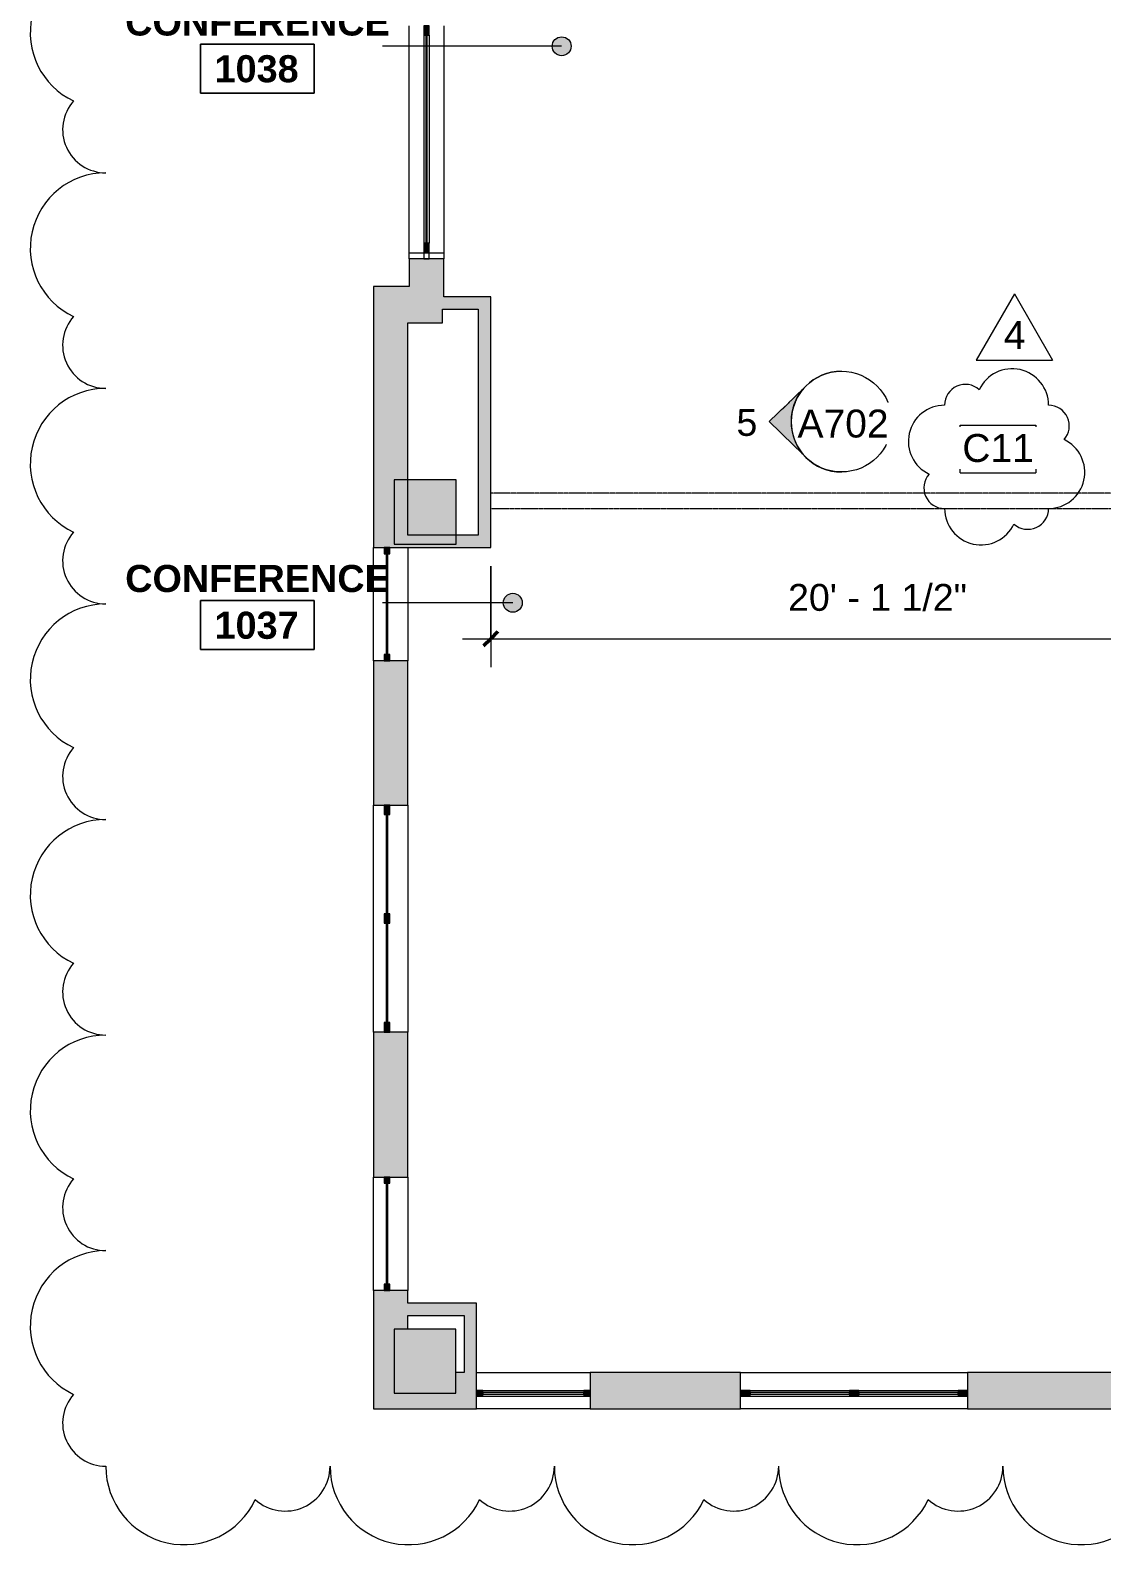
# Model space of a CAD drawing. Header units: inches. Extents: x 920 to 3811, y -644 to 2589.
# Drawn here: x 1860.7 to 2200.5, y 1250.6 to 1731.1 of the extents above; entities that cross this region are included whole.
import ezdxf

# ---------------------------------------------------------------- set-up
doc = ezdxf.new("R2010")
doc.units = ezdxf.units.IN
doc.header["$MEASUREMENT"] = 0
doc.linetypes.add('Overhead 1_16_', pattern=[0.101562, 0.0625, -0.039062])
for name, color, linetype, lineweight in [('A-ANNO-DIMS', 211, 'Continuous', 9), ('A-ANNO-DIMS-96', 211, 'Continuous', 9), ('A-ANNO-KEYN', 231, 'Continuous', 9), ('A-AREA-IDEN', 2, 'Continuous', 9), ('A-FLOR-OVHD', 1, 'Overhead 1_16_', 9), ('A-GLAZ-CURT', 52, 'Continuous', 13), ('A-GLAZ-CWMG', 51, 'Continuous', 13), ('A-WALL', 113, 'Continuous', 13), ('A-WALL-PATT', 111, 'Continuous', 13), ('G-ANNO-REVC', 71, 'Continuous', 9), ('G-ANNO-REVC-IDEN', 71, 'Continuous', 9), ('G-ANNO-SYMB', 111, 'Continuous', 9), ('S-COLS', 52, 'Continuous', 13)]:
    doc.layers.add(name, color=color, linetype=linetype, lineweight=lineweight)
doc.styles.add('Arial', font='arial.ttf', dxfattribs={"height": 8.851796})
doc.styles.add('Swis721 Lt BT', font='swissl.ttf', dxfattribs={"height": 8.514638})
doc.styles.add('Swis721 Lt BT_B', font='', dxfattribs={"height": 8.583975})
doc.styles.get('Swis721 Lt BT_B').set_extended_font_data('Swis721 Lt BT', bold=True)
doc.dimstyles.new('OTJ_-_3_32__Linear__1_2__Tolerance', dxfattribs={"dimscale": 12, "dimtxt": 9, "dimasz": 0.375, "dimexe": 0.75, "dimexo": 0.5, "dimgap": 0.5, "dimtad": 1, "dimdec": 1, "dimrnd": 0.5, "dimzin": 3, "dimdsep": 46, "dimlunit": 4, "dimtxsty": 'Swis721 Lt BT', "dimblk1": 'OBLIQUE', "dimblk2": 'OBLIQUE', "dimsah": 1, "dimcen": 0.09, "dimdle": 0.75, "dimazin": 0, "dimtfac": 1, "dimtdec": 4, "dimtix": 1, "dimtmove": 0, "dimatfit": 3, "dimfxl": 1, "dimtvp": 1, "dimfrac": 2, "dimtolj": 1, "dimtzin": 0, "dimarcsym": 2})

# ---------------------------------------------------------------- blocks, each defined once
blk = doc.blocks.new('Concrete-Rectangular-Column - 10 85_256 X 19 75_128-4406405-ELEVATION 10 -')
at = {"layer": 'S-COLS'}
blk.add_hatch(color=10, dxfattribs=at).paths.add_polyline_path([(10.17, -5.44), (10.17, 9.79), (-10.17, 9.79), (-10.17, -9.79), (10.17, -9.79)], flags=0)
at = {"layer": 'S-COLS', "color": 8, "lineweight": 20}
for p, q in [((10.17, 9.79), (-10.17, 9.79)), ((-10.17, 9.79), (-10.17, -9.79)), ((10.17, -9.79), (10.17, 9.79)), ((-10.17, -9.79), (10.17, -9.79))]:
    blk.add_line(p, q, dxfattribs=at)
blk = doc.blocks.new('System Panel - Glazed-V2-ELEVATION 10 -')
at = {"layer": 'A-GLAZ-CURT', "color": 8, "lineweight": 20}
for p, q in [((33, 0.25), (-33, 0.25)), ((-33, 0.25), (-33, -0.25)), ((33, -0.25), (33, 0.25)), ((-33, -0.25), (33, -0.25))]:
    blk.add_line(p, q, dxfattribs=at)
blk = doc.blocks.new('Rectangular Mullion - 3_ x 1 3_4_-4401018-ELEVATION 10 -')
at = {"layer": 'A-GLAZ-CWMG'}
blk.add_hatch(color=10, dxfattribs=at).paths.add_polyline_path([(0, 0.25), (0, 0.88), (-3, 0.88), (-3, -0.88), (0, -0.88), (0, -0.25)], flags=0)
at = {"layer": 'A-GLAZ-CWMG', "color": 8, "lineweight": 20}
for p, q in [((0, 0.88), (-3, 0.88)), ((-3, 0.88), (-3, -0.88)), ((0, -0.88), (0, 0.88)), ((-3, -0.88), (0, -0.88))]:
    blk.add_line(p, q, dxfattribs=at)
blk = doc.blocks.new('Rectangular Mullion - 3_ x 1 3_4_-4401019-ELEVATION 10 -')
at = {"layer": 'A-GLAZ-CWMG'}
blk.add_hatch(color=10, dxfattribs=at).paths.add_polyline_path([(-3, -0.25), (-3, 0.88), (0, 0.88), (0, -0.88), (-3, -0.88)], flags=0)
at = {"layer": 'A-GLAZ-CWMG', "color": 8, "lineweight": 20}
for p, q in [((-3, 0.88), (0, 0.88)), ((-3, -0.88), (-3, 0.88)), ((0, 0.88), (0, -0.88)), ((0, -0.88), (-3, -0.88))]:
    blk.add_line(p, q, dxfattribs=at)
blk = doc.blocks.new('Rectangular Mullion - 3_ x 1 3_4_-4400916-ELEVATION 10 -')
at = {"layer": 'A-GLAZ-CWMG', "color": 55}
for p, q in [((4529.45, 2133.78), (4529.45, 2067.78)), ((4531.2, 2133.78), (4531.2, 2067.78))]:
    blk.add_line(p, q, dxfattribs=at)
blk = doc.blocks.new('System Panel - Glazed-4405069-ELEVATION 10 -')
at = {"layer": 'A-GLAZ-CURT'}
blk.add_hatch(color=10, dxfattribs=at).paths.add_polyline_path([(-16, -0.25), (16, -0.25), (16, 0.25), (-16, 0.25)], flags=0)
at = {"layer": 'A-GLAZ-CURT', "color": 8, "lineweight": 20}
for p, q in [((16, 0.25), (-16, 0.25)), ((-16, 0.25), (-16, -0.25)), ((16, -0.25), (16, 0.25)), ((-16, -0.25), (16, -0.25))]:
    blk.add_line(p, q, dxfattribs=at)
blk = doc.blocks.new('Rectangular Mullion - 2_ x 1 3_4_-4405071-ELEVATION 10 -')
at = {"layer": 'A-GLAZ-CWMG'}
blk.add_hatch(color=10, dxfattribs=at).paths.add_polyline_path([(-2, 0.88), (0, 0.88), (0, -0.88), (-2, -0.88), (-2, 0.25)], flags=0)
at = {"layer": 'A-GLAZ-CWMG', "color": 8, "lineweight": 20}
for p, q in [((-2, 0.88), (0, 0.88)), ((-2, -0.88), (-2, 0.88)), ((0, 0.88), (0, -0.88)), ((0, -0.88), (-2, -0.88))]:
    blk.add_line(p, q, dxfattribs=at)
blk = doc.blocks.new('System Panel - Glazed-4405091-ELEVATION 10 -')
at = {"layer": 'A-GLAZ-CURT'}
blk.add_hatch(color=10, dxfattribs=at).paths.add_polyline_path([(-15.75, -0.25), (15.75, -0.25), (15.75, 0.25), (-15.75, 0.25)], flags=0)
at = {"layer": 'A-GLAZ-CURT', "color": 8, "lineweight": 20}
for p, q in [((15.75, 0.25), (-15.75, 0.25)), ((-15.75, 0.25), (-15.75, -0.25)), ((15.75, -0.25), (15.75, 0.25)), ((-15.75, -0.25), (15.75, -0.25))]:
    blk.add_line(p, q, dxfattribs=at)
blk = doc.blocks.new('Rectangular Mullion - 3_ x 1 3_4_-4405081-ELEVATION 10 -')
at = {"layer": 'A-GLAZ-CWMG'}
blk.add_hatch(color=10, dxfattribs=at).paths.add_polyline_path([(-3, -0.88), (-3, 0.88), (0, 0.88), (0, -0.88)], flags=0)
at = {"layer": 'A-GLAZ-CWMG', "color": 8, "lineweight": 20}
for p, q in [((-3, 0.88), (0, 0.88)), ((-3, -0.88), (-3, 0.88)), ((0, 0.88), (0, -0.88)), ((0, -0.88), (-3, -0.88))]:
    blk.add_line(p, q, dxfattribs=at)
blk = doc.blocks.new('Rectangular Mullion - 2_ x 1 3_4_-4402382-ELEVATION 10 -')
at = {"layer": 'A-GLAZ-CWMG', "color": 55}
for p, q in [((4548.21, 1299.53), (4580.21, 1299.53)), ((4548.21, 1297.78), (4580.21, 1297.78))]:
    blk.add_line(p, q, dxfattribs=at)
blk = doc.blocks.new('Rectangular Mullion - 3_ x 1 3_4_-4405087-ELEVATION 10 -')
at = {"layer": 'A-GLAZ-CWMG', "color": 55}
for p, q in [((4667.46, 1299.53), (4698.96, 1299.53)), ((4667.46, 1297.78), (4698.96, 1297.78))]:
    blk.add_line(p, q, dxfattribs=at)
blk = doc.blocks.new('Rectangular Mullion - 2_ x 1 3_4_-4405073-ELEVATION 10 -')
at = {"layer": 'A-GLAZ-CWMG'}
blk.add_hatch(color=10, dxfattribs=at).paths.add_polyline_path([(-2, -0.88), (0, -0.88), (0, 0.88), (-2, 0.88), (-2, -0.25)], flags=0)
at = {"layer": 'A-GLAZ-CWMG', "color": 8, "lineweight": 20}
for p, q in [((0, 0.88), (-2, 0.88)), ((-2, 0.88), (-2, -0.88)), ((0, -0.88), (0, 0.88)), ((-2, -0.88), (0, -0.88))]:
    blk.add_line(p, q, dxfattribs=at)
blk = doc.blocks.new('Rectangular Mullion - 3_ x 1 3_4_-4405082-ELEVATION 10 -')
at = {"layer": 'A-GLAZ-CWMG'}
blk.add_hatch(color=10, dxfattribs=at).paths.add_polyline_path([(-3, -0.88), (0, -0.88), (0, 0.88), (-3, 0.88), (-3, -0.25)], flags=0)
at = {"layer": 'A-GLAZ-CWMG', "color": 8, "lineweight": 20}
for p, q in [((0, 0.88), (-3, 0.88)), ((-3, 0.88), (-3, -0.88)), ((0, -0.88), (0, 0.88)), ((-3, -0.88), (0, -0.88))]:
    blk.add_line(p, q, dxfattribs=at)
blk = doc.blocks.new('Rectangular Mullion - 3_ x 1 3_4_-4405090-ELEVATION 10 -')
at = {"layer": 'A-GLAZ-CWMG'}
blk.add_hatch(color=10, dxfattribs=at).paths.add_polyline_path([(1.5, -0.88), (-1.5, -0.88), (-1.5, 0.88), (1.5, 0.88), (1.5, -0.25)], flags=0)
at = {"layer": 'A-GLAZ-CWMG', "color": 8, "lineweight": 20}
for p, q in [((-1.5, 0.88), (1.5, 0.88)), ((-1.5, -0.88), (-1.5, 0.88)), ((1.5, 0.88), (1.5, -0.88)), ((1.5, -0.88), (-1.5, -0.88))]:
    blk.add_line(p, q, dxfattribs=at)
blk = doc.blocks.new('System Panel - Glazed-6265236-ELEVATION 10 -')
at = {"layer": 'A-GLAZ-CURT'}
for p, q in [((34.76, 0.25), (-34.76, 0.25)), ((-34.76, 0.25), (-34.76, -0.25)), ((34.76, -0.25), (34.76, 0.25)), ((-34.76, -0.25), (34.76, -0.25))]:
    blk.add_line(p, q, dxfattribs=at)
blk = doc.blocks.new('Rectangular Mullion - 3_ x 1 3_4_-V18-ELEVATION 10 -')
at = {"layer": 'A-GLAZ-CWMG', "lineweight": 20}
for p, q in [((0, 0.875), (-3, 0.875)), ((-3, 0.875), (-3, -0.875)), ((0, -0.875), (0, 0.875)), ((-3, -0.875), (0, -0.875))]:
    blk.add_line(p, q, dxfattribs=at)
blk = doc.blocks.new('Elevation - Filled Arrow 2-347888-ELEVATION 10 -')
at = {"layer": 'G-ANNO-SYMB'}
blk.add_circle((0, 0), 0.1664, dxfattribs=at)
blk = doc.blocks.new('Elevation - Filled Arrow-151867-ELEVATION 10 -')
at = {"layer": 'G-ANNO-SYMB'}
h = blk.add_hatch(color=256, dxfattribs=at)
edge = h.paths.add_edge_path(flags=0)
edge.add_line((0, 0.2393), (0.1103, 0.1247))
edge.add_arc((-0.0002, -0.0002), 0.1667, 48.498, 130.5571)
edge.add_line((-0.1085, 0.1265), (0, 0.2393))
for p, q in [((0, 0.2393), (-0.1085, 0.1265)), ((-0.1084, 0.1266), (0, 0.2393)), ((0, 0.2393), (-0.1084, 0.1266)), ((0, 0.2393), (0.11, 0.1249)), ((0.1103, 0.1247), (0, 0.2393))]:
    blk.add_line(p, q, dxfattribs=at)
blk.add_arc((-0.0002, -0.0002), 0.1667, 48.498, 130.5571, dxfattribs=at)
blk.add_ellipse((-0.0002, -0.0001), major_axis=(-0.1667, 0), ratio=0.999376, start_param=3.141593, end_param=6.283185, dxfattribs=at)
blk = doc.blocks.new('OTJ_ Room Tag - Room Name _ Number-360227-ELEVATION 10 -')
at = {"layer": 'A-AREA-IDEN'}
for p, q in [((-0.1881, -0.1636), (-0.1881, -0.0018)), ((-0.1881, -0.0018), (0.1869, -0.0018)), ((0.1869, -0.0018), (-0.1881, -0.0018)), ((-0.1881, -0.0018), (-0.1881, -0.1636)), ((0.1869, -0.0018), (0.1869, -0.1636)), ((0.1869, -0.1636), (0.1869, -0.0018)), ((0.1869, -0.1636), (-0.1881, -0.1636)), ((-0.1881, -0.1636), (0.1869, -0.1636))]:
    blk.add_line(p, q, dxfattribs=at)
blk = doc.blocks.new('Family - ___-6289747-ELEVATION 10 -')
at = {"layer": 'G-ANNO-REVC'}
for centre, radius, start, end in [((4428.61, 1730.34), 23.94, 90, 244.7912), ((4428.61, 1699.56), 13.68, 138.1897, 270), ((4428.61, 1661.94), 23.94, 90, 244.7912), ((4428.61, 1631.17), 13.68, 138.1897, 270), ((4428.61, 1593.55), 23.94, 90, 244.7912), ((4428.61, 1562.78), 13.68, 138.1897, 270), ((4428.61, 1525.16), 23.94, 90, 244.7912), ((4428.61, 1494.38), 13.68, 138.1897, 270), ((4428.61, 1456.77), 23.94, 90, 244.7912), ((4428.61, 1425.99), 13.68, 138.1897, 270), ((4428.61, 1388.37), 23.94, 90, 244.7912), ((4428.61, 1357.6), 13.68, 138.1897, 270), ((4428.61, 1319.98), 23.94, 90, 244.7912), ((4428.61, 1289.2), 13.68, 138.1897, 270), ((4453.51, 1275.53), 24.9, 180, 334.7912), ((4485.53, 1275.53), 14.23, 228.1897, 0), ((4524.66, 1275.53), 24.9, 180, 334.7912), ((4556.67, 1275.53), 14.23, 228.1897, 0), ((4595.8, 1275.53), 24.9, 180, 334.7912), ((4627.82, 1275.53), 14.23, 228.1897, 0), ((4666.94, 1275.53), 24.9, 180, 334.7912), ((4698.96, 1275.53), 14.23, 228.1897, 0), ((4738.09, 1275.53), 24.9, 180, 334.7912)]:
    blk.add_arc(centre, radius, start, end, dxfattribs=at)
blk = doc.blocks.new('DIMBLOCK57-ELEVATION 10 -')
at = {"layer": 'A-ANNO-DIMS-96'}
for p, q in [((2006.7, 1561.03), (2006.7, 1529.06)), ((2006.7, 1538.06), (2006.7, 1561.03)), ((2248.33, 1556.74), (2248.33, 1529.06)), ((2248.33, 1538.06), (2248.33, 1556.74)), ((1997.7, 1538.06), (2257.33, 1538.06))]:
    blk.add_line(p, q, dxfattribs=at)
at = {"layer": 'A-ANNO-DIMS-96', "lineweight": 50}
for p, q in [((2006.7, 1538.06), (2004.45, 1535.81)), ((2006.7, 1538.06), (2008.95, 1540.31)), ((2248.33, 1538.06), (2246.08, 1535.81)), ((2248.33, 1538.06), (2250.58, 1540.31))]:
    blk.add_line(p, q, dxfattribs=at)
at = {"layer": 'A-ANNO-DIMS-96', "color": 0, "insert": (2101.01, 1555.43), "char_height": 8.5146, "width": 63.6, "attachment_point": 1, "line_spacing_factor": 1.00667, "style": 'Swis721 Lt BT'}
blk.add_mtext('20\' - 1 1/2"', dxfattribs=at)
blk = doc.blocks.new('_Oblique')
at = {"color": 0, "linetype": 'ByBlock', "lineweight": -2}
blk.add_line((-0.5, -0.5), (0.5, 0.5), dxfattribs=at)
blk = doc.blocks.new('Keynote Tag - Keynote Number - Boxed-135510-ELEVATION 10 -')
at = {"layer": 'A-ANNO-KEYN'}
for p, q in [((-0.125, -0.0792), (-0.125, 0.0781)), ((-0.125, 0.0781), (0.125, 0.0781)), ((0.125, 0.0781), (0.125, -0.0792)), ((-0.125, -0.0792), (0.125, -0.0792))]:
    blk.add_line(p, q, dxfattribs=at)
blk = doc.blocks.new('Family - ___-6332404-ELEVATION 10 -')
at = {"layer": 'G-ANNO-REVC'}
for centre, radius, start, end in [((4716.11, 1612.15), 11.55, 0, 154.7912), ((4701.26, 1612.15), 6.6, 48.1897, 180), ((4694.65, 1600.67), 11.47, 90, 244.7912), ((4727.67, 1605.59), 6.56, 318.1897, 90), ((4727.67, 1590.84), 11.47, 270, 64.7912), ((4694.65, 1585.92), 6.56, 138.1897, 270), ((4706.21, 1579.37), 11.55, 180, 334.7912), ((4721.06, 1579.37), 6.6, 228.1897, 0)]:
    blk.add_arc(centre, radius, start, end, dxfattribs=at)
blk = doc.blocks.new('Revision Tag - Revision Tag-133968-ELEVATION 10 -')
at = {"layer": 'G-ANNO-REVC-IDEN'}
for p, q in [((0, 0.1384), (-0.1263, -0.0804)), ((0, 0.1384), (0.1263, -0.0804)), ((-0.1263, -0.0804), (0.1263, -0.0804))]:
    blk.add_line(p, q, dxfattribs=at)

msp = doc.modelspace()

# ---------------------------------------------------------------- hatches: boundary and pattern name
at = {"layer": 'A-AREA-IDEN'}
h = msp.add_hatch(color=256, dxfattribs=at)
edge = h.paths.add_edge_path(flags=0)
edge.add_arc((2029.2, 1726.02), 3, 0, 360)
h = msp.add_hatch(color=256, dxfattribs=at)
edge = h.paths.add_edge_path(flags=0)
edge.add_arc((2013.7, 1549.46), 3, 0, 360)
at = {"layer": 'A-WALL-PATT', "lineweight": 9}
for points in [[(1991.45, 1646.53), (1991.78, 1646.53), (1991.78, 1658.56), (1980.87, 1658.56), (1980.87, 1649.78), (1991.45, 1649.78)], [(1980.45, 1638.28), (1991.45, 1638.28), (1991.45, 1649.78), (1969.54, 1649.78), (1969.54, 1638.28)], [(1991.45, 1642.6), (2006.7, 1642.6), (2006.7, 1646.53), (1991.45, 1646.53)], [(2006.7, 1570.96), (2006.7, 1642.6), (2002.77, 1642.6), (2002.77, 1570.96)], [(1991.78, 1567.03), (2006.7, 1567.03), (2006.7, 1570.96), (1995.69, 1570.96), (1995.69, 1568.11), (1980.45, 1568.11), (1980.45, 1567.03), (1987.05, 1567.03)], [(1980.45, 1323.35), (2002.2, 1323.35), (2002.2, 1327.28), (1980.45, 1327.28)], [(2002.2, 1305.28), (2002.2, 1323.35), (1998.27, 1323.35), (1998.27, 1305.28)]]:
    msp.add_hatch(color=7, dxfattribs=at).paths.add_polyline_path(points, flags=0)
h = msp.add_hatch(color=7, dxfattribs=at)
h.paths.add_polyline_path([(1969.54, 1293.78), (1980.45, 1293.78), (1980.45, 1298.69), (1976.1, 1298.69), (1976.1, 1319.03), (1980.45, 1319.03), (1980.45, 1331.28), (1969.54, 1331.28)], flags=0)
h.paths.add_polyline_path([(1969.54, 1367.28), (1980.45, 1367.28), (1980.45, 1413.28), (1969.54, 1413.28)], flags=0)
h.paths.add_polyline_path([(1980.45, 1485.28), (1980.45, 1531.03), (1969.54, 1531.03), (1969.54, 1485.28)], flags=0)
h.paths.add_polyline_path([(1969.54, 1567.03), (1980.45, 1567.03), (1980.45, 1568.11), (1976.1, 1568.11), (1976.1, 1569.39), (1980.45, 1570.96), (1980.45, 1638.28), (1969.54, 1638.28)], flags=0)
h = msp.add_hatch(color=7, dxfattribs=at)
h.paths.add_polyline_path([(2240.95, 1293.78), (2272.96, 1293.78), (2272.96, 1305.28), (2240.95, 1305.28)], flags=0)
h.paths.add_polyline_path([(2204.95, 1293.78), (2204.95, 1305.28), (2157.95, 1305.28), (2157.95, 1293.78), (2187.36, 1293.78)], flags=0)
h.paths.add_polyline_path([(2085.95, 1293.78), (2085.95, 1305.28), (2038.2, 1305.28), (2038.2, 1293.78)], flags=0)
h.paths.add_polyline_path([(2002.2, 1293.78), (2002.2, 1305.28), (1995.69, 1305.28), (1995.69, 1298.69), (1980.45, 1298.69), (1980.45, 1293.78), (1995.69, 1293.78)], flags=0)
at = {"layer": 'S-COLS', "lineweight": 5}
msp.add_hatch(color=250, dxfattribs=at).paths.add_polyline_path([(1987.05, 1568.11), (1995.69, 1568.11), (1995.69, 1588.44), (1980.45, 1588.44), (1980.45, 1570.96), (1976.1, 1569.39), (1976.1, 1568.11), (1980.87, 1568.11)], flags=0)

# ---------------------------------------------------------------- linework, layer by layer
at = {"layer": 'A-AREA-IDEN'}
for p, q in [((2029.2, 1726.02), (1972.33, 1726.02)), ((2013.7, 1549.46), (1972.33, 1549.46))]:
    msp.add_line(p, q, dxfattribs=at)
for centre in [(2029.2, 1726.02), (2013.7, 1549.46)]:
    msp.add_circle(centre, 3, dxfattribs=at)
at = {"layer": 'A-FLOR-OVHD'}
for p, q in [((2248.33, 1584.24), (2006.7, 1584.24)), ((2006.7, 1579.37), (2248.33, 1579.37))]:
    msp.add_line(p, q, dxfattribs=at)
at = {"layer": 'A-WALL', "lineweight": 9}
for p, q in [((1980.87, 1660.53), (1980.87, 1732.53)), ((1991.78, 1732.53), (1991.78, 1660.53))]:
    msp.add_line(p, q, dxfattribs=at)
at = {"layer": 'A-WALL', "color": 55}
for p, q in [((1980.87, 1660.53), (1985.45, 1660.53)), ((1980.87, 1658.56), (1980.87, 1660.53)), ((1987.2, 1660.53), (1991.78, 1660.53)), ((1991.78, 1660.53), (1991.78, 1658.56)), ((1969.54, 1531.03), (1969.54, 1567.03)), ((1980.45, 1567.03), (1980.45, 1531.03)), ((1969.54, 1413.28), (1969.54, 1485.28)), ((1980.45, 1485.28), (1980.45, 1413.28)), ((1969.54, 1331.28), (1969.54, 1367.28)), ((1980.45, 1367.28), (1980.45, 1331.28)), ((2002.2, 1305.28), (2038.2, 1305.28)), ((2085.95, 1305.28), (2157.95, 1305.28)), ((2038.2, 1293.78), (2002.2, 1293.78)), ((2157.95, 1293.78), (2085.95, 1293.78))]:
    msp.add_line(p, q, dxfattribs=at)
at = {"layer": 'A-WALL', "color": 8, "lineweight": 20}
for p, q in [((1991.78, 1658.56), (1980.87, 1658.56)), ((1980.87, 1658.56), (1980.87, 1649.78)), ((1991.78, 1646.53), (1991.78, 1658.56)), ((1969.54, 1649.78), (1969.54, 1567.03)), ((1980.87, 1649.78), (1969.54, 1649.78)), ((2006.7, 1646.53), (1991.78, 1646.53)), ((2006.7, 1567.03), (2006.7, 1646.53)), ((1991.45, 1638.28), (1991.45, 1642.6)), ((1991.45, 1642.6), (2002.77, 1642.6)), ((2002.77, 1642.6), (2002.77, 1570.96)), ((1980.45, 1570.96), (1980.45, 1638.28)), ((1980.45, 1638.28), (1991.45, 1638.28)), ((1969.54, 1567.03), (2006.7, 1567.03)), ((2002.77, 1570.96), (1980.45, 1570.96)), ((1980.45, 1531.03), (1969.54, 1531.03)), ((1969.54, 1531.03), (1969.54, 1485.28)), ((1980.45, 1485.28), (1980.45, 1531.03)), ((1969.54, 1485.28), (1980.45, 1485.28)), ((1980.45, 1413.28), (1969.54, 1413.28)), ((1969.54, 1413.28), (1969.54, 1367.28)), ((1980.45, 1367.28), (1980.45, 1413.28)), ((1969.54, 1367.28), (1980.45, 1367.28)), ((1980.45, 1331.28), (1969.54, 1331.28)), ((1969.54, 1331.28), (1969.54, 1293.78)), ((1980.45, 1327.28), (1980.45, 1331.28)), ((2002.2, 1327.28), (1980.45, 1327.28)), ((2002.2, 1293.78), (2002.2, 1327.28)), ((1980.45, 1319.03), (1980.45, 1323.35)), ((1980.45, 1323.35), (1998.27, 1323.35)), ((1998.27, 1323.35), (1998.27, 1305.28)), ((1998.27, 1305.28), (1995.69, 1305.28)), ((2085.95, 1305.28), (2038.2, 1305.28)), ((2038.2, 1305.28), (2038.2, 1293.78)), ((2085.95, 1293.78), (2085.95, 1305.28)), ((2204.95, 1305.28), (2157.95, 1305.28)), ((2157.95, 1305.28), (2157.95, 1293.78)), ((1969.54, 1293.78), (2002.2, 1293.78)), ((2038.2, 1293.78), (2085.95, 1293.78)), ((2157.95, 1293.78), (2204.95, 1293.78))]:
    msp.add_line(p, q, dxfattribs=at)
at = {"layer": 'S-COLS', "color": 8, "lineweight": 20}
for p, q in [((1995.69, 1588.44), (1976.1, 1588.44)), ((1976.1, 1588.44), (1976.1, 1568.11)), ((1995.69, 1568.11), (1995.69, 1588.44)), ((1976.1, 1568.11), (1995.69, 1568.11))]:
    msp.add_line(p, q, dxfattribs=at)

# ---------------------------------------------------------------- block references
at = {"layer": 'A-ANNO-KEYN', "xscale": 95.99999999999994, "yscale": 95.99999999999994, "zscale": 95.99999999999994}
msp.add_blockref('Keynote Tag - Keynote Number - Boxed-135510-ELEVATION 10 -', (2167.64, 1598.29), dxfattribs=at)
at = {"layer": 'A-AREA-IDEN', "xscale": 95.99999999999994, "yscale": 95.99999999999994, "zscale": 95.99999999999994}
for p in [(1932.72, 1726.88), (1932.72, 1550.32)]:
    msp.add_blockref('OTJ_ Room Tag - Room Name _ Number-360227-ELEVATION 10 -', p, dxfattribs=at)
at = {"layer": 'A-GLAZ-CURT', "lineweight": 9, "rotation": 90}
msp.add_blockref('System Panel - Glazed-6265236-ELEVATION 10 -', (1986.32, 1696.33), dxfattribs=at)
at = {"layer": 'A-GLAZ-CURT', "color": 55}
for name, p, rotation in [('System Panel - Glazed-V2-ELEVATION 10 -', (1986.32, 1696.53), 90), ('System Panel - Glazed-4405069-ELEVATION 10 -', (1973.83, 1549.03), 90), ('System Panel - Glazed-4405091-ELEVATION 10 -', (1973.83, 1466.53), 90), ('System Panel - Glazed-4405091-ELEVATION 10 -', (1973.83, 1432.03), 90), ('System Panel - Glazed-4405069-ELEVATION 10 -', (1973.83, 1349.28), 90), ('System Panel - Glazed-4405069-ELEVATION 10 -', (2020.2, 1298.65), 180), ('System Panel - Glazed-4405091-ELEVATION 10 -', (2104.7, 1298.65), 180), ('System Panel - Glazed-4405091-ELEVATION 10 -', (2139.2, 1298.65), 180)]:
    msp.add_blockref(name, p, dxfattribs=dict(at, rotation=rotation))
at = {"layer": 'A-GLAZ-CWMG', "color": 55, "extrusion": (0, 0, -1), "rotation": 90}
for name, p in [('Rectangular Mullion - 3_ x 1 3_4_-4401019-ELEVATION 10 -', (-1986.32, 1732.53)), ('Rectangular Mullion - 2_ x 1 3_4_-4405071-ELEVATION 10 -', (-1973.83, 1567.03)), ('Rectangular Mullion - 3_ x 1 3_4_-4405081-ELEVATION 10 -', (-1973.83, 1485.28)), ('Rectangular Mullion - 3_ x 1 3_4_-4405090-ELEVATION 10 -', (-1973.83, 1449.28)), ('Rectangular Mullion - 2_ x 1 3_4_-4405071-ELEVATION 10 -', (-1973.83, 1367.28))]:
    msp.add_blockref(name, p, dxfattribs=at)
at = {"layer": 'A-GLAZ-CWMG', "color": 55}
for name, p in [('Rectangular Mullion - 3_ x 1 3_4_-4400916-ELEVATION 10 -', (-2544.01, -404.25)), ('Rectangular Mullion - 2_ x 1 3_4_-4402382-ELEVATION 10 -', (-2544.01, 0)), ('Rectangular Mullion - 2_ x 1 3_4_-4405073-ELEVATION 10 -', (2038.2, 1298.65)), ('Rectangular Mullion - 3_ x 1 3_4_-4405087-ELEVATION 10 -', (-2578.51, 0)), ('Rectangular Mullion - 3_ x 1 3_4_-4405087-ELEVATION 10 -', (-2544.01, 0)), ('Rectangular Mullion - 3_ x 1 3_4_-4405082-ELEVATION 10 -', (2157.95, 1298.65))]:
    msp.add_blockref(name, p, dxfattribs=at)
at = {"layer": 'A-GLAZ-CWMG', "color": 55, "rotation": 270}
for name, p in [('Rectangular Mullion - 3_ x 1 3_4_-4401018-ELEVATION 10 -', (1986.32, 1660.53)), ('Rectangular Mullion - 2_ x 1 3_4_-4405073-ELEVATION 10 -', (1973.83, 1531.03)), ('Rectangular Mullion - 3_ x 1 3_4_-4405082-ELEVATION 10 -', (1973.83, 1413.28)), ('Rectangular Mullion - 2_ x 1 3_4_-4405073-ELEVATION 10 -', (1973.83, 1331.28))]:
    msp.add_blockref(name, p, dxfattribs=at)
at = {"layer": 'A-GLAZ-CWMG', "lineweight": 9, "rotation": 270}
msp.add_blockref('Rectangular Mullion - 3_ x 1 3_4_-V18-ELEVATION 10 -', (1986.32, 1658.56), dxfattribs=at)
at = {"layer": 'A-GLAZ-CWMG', "color": 55, "extrusion": (0, 0, -1)}
for name, p in [('Rectangular Mullion - 2_ x 1 3_4_-4405071-ELEVATION 10 -', (-2002.2, 1298.65)), ('Rectangular Mullion - 3_ x 1 3_4_-4405081-ELEVATION 10 -', (-2085.95, 1298.65)), ('Rectangular Mullion - 3_ x 1 3_4_-4405090-ELEVATION 10 -', (-2121.95, 1298.65))]:
    msp.add_blockref(name, p, dxfattribs=at)
at = {"layer": 'G-ANNO-REVC-IDEN', "xscale": 95.99999999999994, "yscale": 95.99999999999994, "zscale": 95.99999999999994}
msp.add_blockref('Revision Tag - Revision Tag-133968-ELEVATION 10 -', (2172.79, 1634.19), dxfattribs=at)
at = {"layer": 'G-ANNO-SYMB', "xscale": 95.99999999999994, "yscale": 95.99999999999994, "zscale": 95.99999999999994}
msp.add_blockref('Elevation - Filled Arrow 2-347888-ELEVATION 10 -', (2117.95, 1606.93), dxfattribs=at)
at = {"layer": 'S-COLS', "color": 55, "rotation": 270}
msp.add_blockref('Concrete-Rectangular-Column - 10 85_256 X 19 75_128-4406405-ELEVATION 10 -', (1985.89, 1308.86), dxfattribs=at)

# ---------------------------------------------------------------- texts
at = {"layer": 'A-AREA-IDEN', "char_height": 8.584, "attachment_point": 2, "line_spacing_factor": 0.998538, "style": 'Swis721 Lt BT_B'}
for s, insert, width in [('CONFERENCE', (1932.73, 1738.01), 95.04), ('1038', (1932.44, 1723.19), 30.672), ('CONFERENCE', (1932.73, 1561.46), 95.04), ('1037', (1932.44, 1546.63), 30.672)]:
    msp.add_mtext(s, dxfattribs=dict(at, insert=insert, width=width))
at = {"layer": 'G-ANNO-REVC-IDEN', "insert": (2172.88, 1638.85), "char_height": 8.85, "width": 8.208, "attachment_point": 2, "line_spacing_factor": 0.938532, "style": 'Arial'}
msp.add_mtext('4', dxfattribs=at)

# ---------------------------------------------------------------- dimensions: what is measured, and where the dimension line sits
at = {"layer": 'A-ANNO-DIMS'}
dim = msp.add_linear_dim(base=(2248.33, 1538.06), p1=(2006.7, 1567.03), p2=(2248.33, 1562.74), dimstyle='OTJ_-_3_32__Linear__1_2__Tolerance', override={"dimpost": '<>', "dimfxl": 241.663064}, dxfattribs=at)
dim.commit()
dim.dimension.update_dxf_attribs({"geometry": 'DIMBLOCK57-ELEVATION 10 -', "text_midpoint": (2127.51, 1548.93)})

# ---------------------------------------------------------------- next in the draw order: texts
at = {"layer": 'G-ANNO-SYMB', "insert": (2118.45, 1610.75), "char_height": 8.852, "width": 34.452, "attachment_point": 2, "line_spacing_factor": 0.938532, "style": 'Arial', "bg_fill": 3, "box_fill_scale": 1.25, "bg_fill_color": 0, "bg_fill_transparency": 0}
msp.add_mtext('A702', dxfattribs=at)

# ---------------------------------------------------------------- next in the draw order: block references
at = {"layer": 'G-ANNO-SYMB', "xscale": 95.99999999999994, "yscale": 95.99999999999994, "zscale": 95.99999999999994, "rotation": 90}
msp.add_blockref('Elevation - Filled Arrow-151867-ELEVATION 10 -', (2117.95, 1606.93), dxfattribs=at)

# ---------------------------------------------------------------- next in the draw order: texts
at = {"layer": 'G-ANNO-SYMB', "insert": (2087.95, 1610.93), "char_height": 8.51, "width": 7.56, "attachment_point": 2, "line_spacing_factor": 1.00667, "style": 'Swis721 Lt BT', "bg_fill": 3, "box_fill_scale": 1.25, "bg_fill_color": 0, "bg_fill_transparency": 0}
msp.add_mtext('5', dxfattribs=at)

# ---------------------------------------------------------------- next in the draw order: block references
at = {"layer": 'G-ANNO-REVC'}
msp.add_blockref('Family - ___-6289747-ELEVATION 10 -', (-2544.01, 0), dxfattribs=at)

# ---------------------------------------------------------------- next in the draw order: texts
at = {"layer": 'A-ANNO-KEYN', "insert": (2167.62, 1603), "char_height": 8.852, "width": 27, "attachment_point": 2, "line_spacing_factor": 0.938532, "style": 'Arial', "bg_fill": 3, "box_fill_scale": 1.25, "bg_fill_color": 0, "bg_fill_transparency": 0}
msp.add_mtext('C11', dxfattribs=at)

# ---------------------------------------------------------------- next in the draw order: block references
at = {"layer": 'G-ANNO-REVC'}
msp.add_blockref('Family - ___-6332404-ELEVATION 10 -', (-2544.01, 0), dxfattribs=at)

doc.saveas('drawing.dxf')
